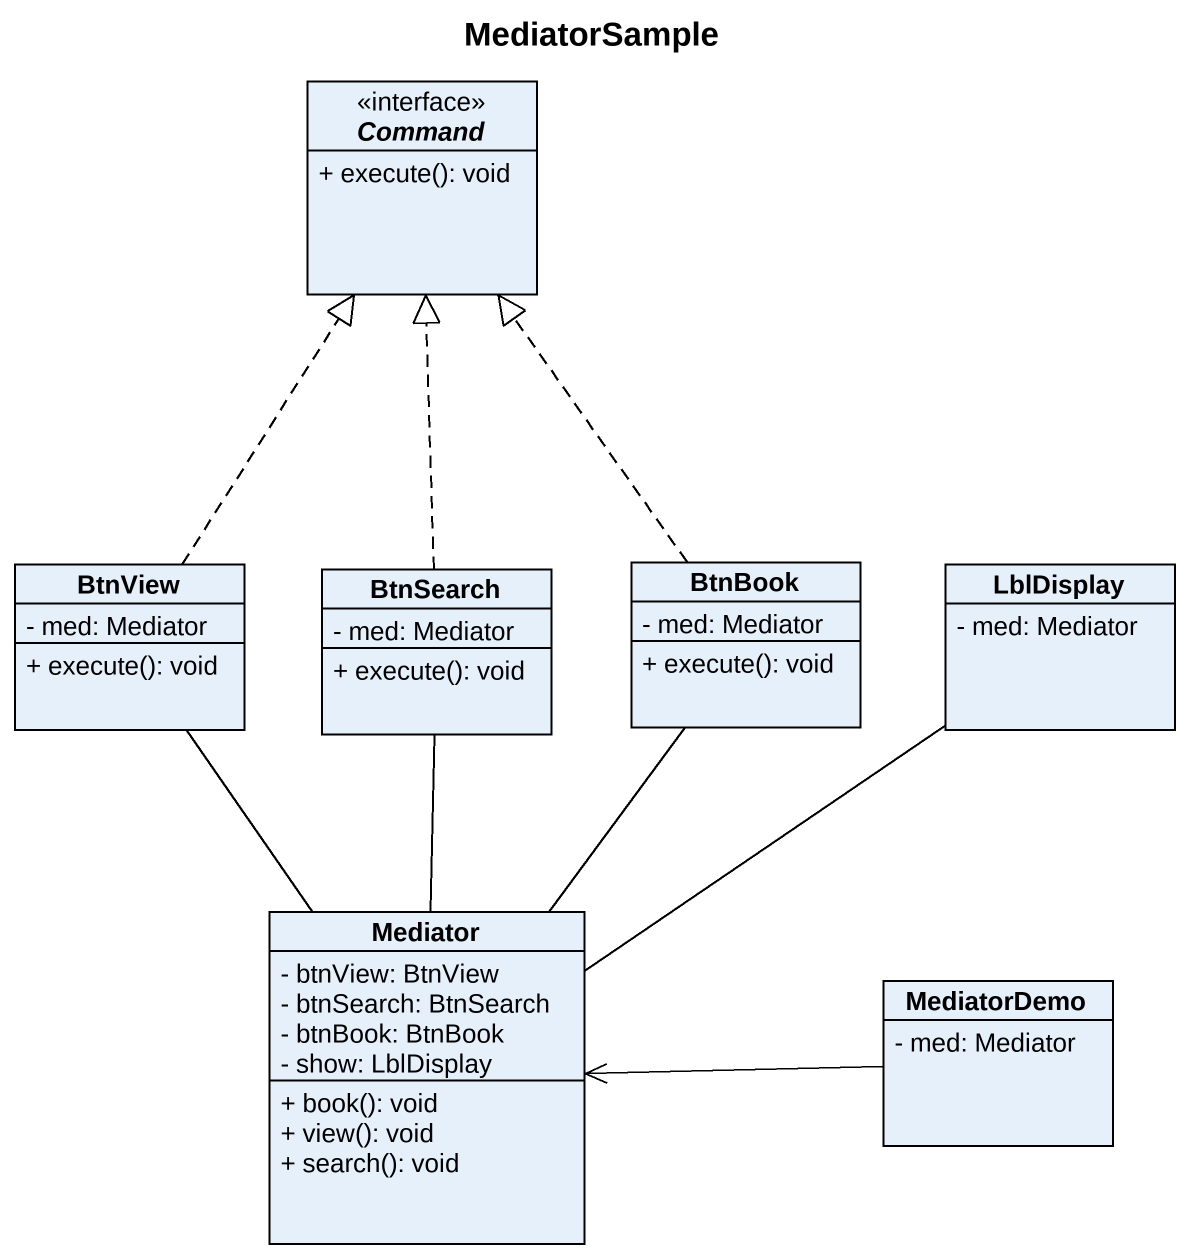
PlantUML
@startuml
title MediatorSample
hide circle
hide empty members
skinparam classAttributeIconSize 0
interface Command <<interface>> {
  + execute(): void
}
class BtnView {
  - med: Mediator
  + execute(): void
}
class BtnSearch {
  - med: Mediator
  + execute(): void
}
class BtnBook {
  - med: Mediator
  + execute(): void
}
class LblDisplay {
  - med: Mediator
}
class Mediator {
  - btnView: BtnView
  - btnSearch: BtnSearch
  - btnBook: BtnBook
  - show: LblDisplay
  + book(): void
  + view(): void
  + search(): void
}
class MediatorDemo {
  - med: Mediator
}
BtnView .up.|> Command
BtnSearch .up.|> Command
BtnBook .up.|> Command
Mediator -up- BtnView
Mediator -up- BtnSearch
Mediator -up- BtnBook
Mediator -up- LblDisplay
MediatorDemo -left-> Mediator
@enduml
